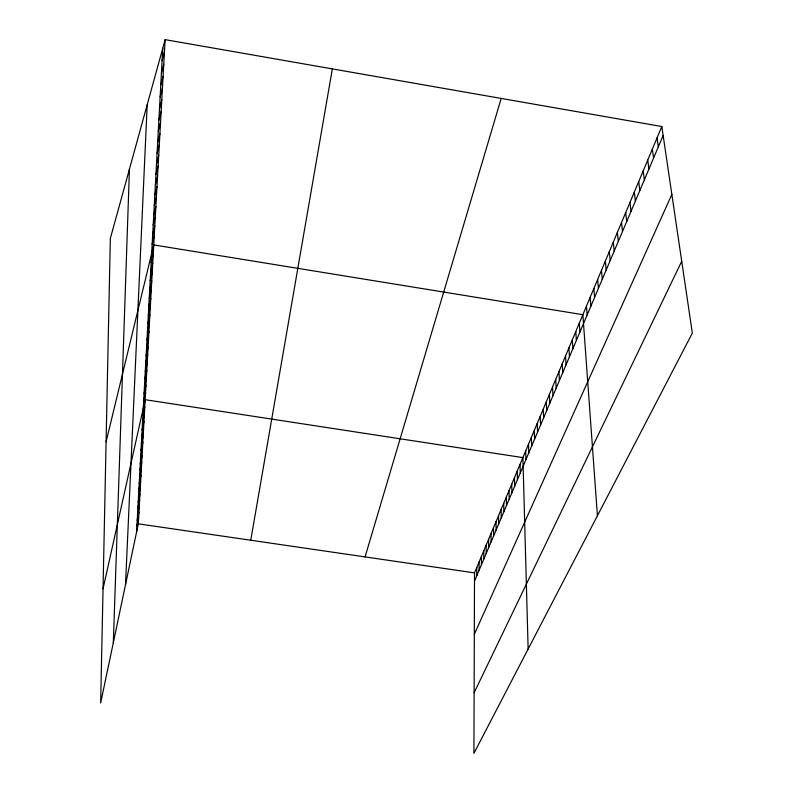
<?xml version="1.0" encoding="UTF-8"?>
<svg xmlns="http://www.w3.org/2000/svg" width="793" height="793" viewBox="0 0 793 793"><rect width="100%" height="100%" fill="white"/><g stroke="black" fill="none" stroke-linecap="round" stroke-linejoin="round"><path stroke-width="1.19" d="M479.101 570.226L479.111 561.959M476.791 575.698L476.801 567.451M661.818 126.523L474.521 572.883L473.917 753.35L692.339 333.11L661.818 126.523L165.132 39.65L110.326 238.495L100.661 702.975L138.299 523.826L165.132 39.65M113.32 642.717L129.447 169.117M125.512 584.709L147.191 104.755M136.594 531.974L162.773 48.214M250.757 540.231L332.346 68.902M136.902 526.155L138.626 517.998M137.873 508.293L139.618 500.066M137.546 514.32L139.281 506.112M137.219 520.267L138.953 512.09M138.874 489.757L140.648 481.48M138.537 496.012L140.302 487.754M138.2 502.187L139.955 493.95M139.915 470.527L141.719 462.19M139.568 477.019L141.352 468.703M139.221 483.423L140.995 475.136M140.629 457.293L142.453 448.927M140.272 463.945L142.086 455.598M141.739 436.794L143.592 428.369M141.362 443.713L143.206 435.307M140.995 450.543L142.829 442.157M142.502 422.669L144.376 414.224M142.125 429.776L143.979 421.341M103.04 588.773L145.178 399.692L522.894 457.611L528.138 649.031M142.899 415.473L144.772 407.007M144.068 393.724L145.981 385.22M143.682 401L145.575 392.505M144.871 378.895L146.804 370.361M144.475 386.36L146.388 377.835M145.704 363.66L147.647 355.095M145.288 371.332L147.23 362.778M146.546 348.008L148.519 339.414M146.12 355.888L148.083 347.304M147.419 331.91L149.411 323.306M146.983 340.019L148.965 331.415M147.865 323.703L149.867 315.079M148.767 306.921L150.799 298.287M148.311 315.366L150.333 306.742M149.708 289.663L151.76 281M149.233 298.356L151.275 289.703M150.184 280.841L152.246 272.177M151.156 262.81L153.247 254.137M150.67 271.89L152.742 263.217M106.103 441.78L153.753 244.918L582.865 314.692L597.426 515.718M152.157 244.244L154.278 235.561M153.198 225.113L155.339 216.42M152.672 234.748L154.804 226.055M153.723 215.319L155.874 206.626M154.268 205.387L156.429 196.694M154.813 195.296L156.984 186.603M155.369 185.047L157.559 176.353M155.934 174.629L158.134 165.945M156.499 164.052L158.719 155.369M157.083 153.307L159.314 144.623M157.678 142.383L159.918 133.71M158.273 131.291L160.533 122.618M158.887 120.011L161.157 111.347M159.502 108.542L161.792 99.888M160.136 96.875L162.436 88.241M160.781 85.02L163.1 76.396M161.435 72.966L163.764 64.352M162.099 60.694L164.438 52.11M365.067 556.914L501.186 98.431M474.501 581.1L663.136 135.474M474.323 634.301L671.84 194.394M474.125 692.745L681.722 261.264M138.299 523.826L474.521 572.883M657.04 137.903L658.319 146.854M652.352 149.094L653.581 158.055M647.732 160.097L648.922 169.058M643.182 170.931L644.332 179.892M638.712 181.587L639.822 190.558M634.311 192.075L635.381 201.045M629.979 202.393L631.01 211.364M625.717 212.554L626.708 221.525M621.524 222.565L622.475 231.526M617.39 232.408L618.312 241.379M613.316 242.113L614.208 251.074M609.311 251.668L610.164 260.619M605.356 261.075L606.179 270.026M601.471 270.344L602.264 279.285M597.644 279.473L598.398 288.404M593.868 288.474L594.591 297.395M590.141 297.335L590.844 306.257M586.473 306.078L587.147 314.98M579.306 323.177L579.921 332.059M575.787 331.543L576.382 340.415M572.328 339.8L572.893 348.652M568.918 347.929L569.453 356.781M565.548 355.958L566.063 364.79M562.227 363.868L562.723 372.69M558.956 371.669L559.422 380.481M555.724 379.371L556.171 388.164M552.543 386.964L552.969 395.737M549.39 394.448L549.797 403.211M546.298 401.843L546.674 410.586M543.235 409.138L543.601 417.871M540.211 416.335L540.558 425.048M537.228 423.442L537.555 432.135M534.294 430.45L534.601 439.134M531.389 437.369L531.677 446.033M528.515 444.199L528.792 452.853M525.69 450.949L525.937 459.573M520.049 464.381L520.267 472.975M517.244 471.072L517.442 479.646M514.479 477.673L514.657 486.228M511.743 484.186L511.911 492.721M509.037 490.629L509.195 499.134M506.37 496.983L506.509 505.468M503.743 503.258L503.862 511.723M501.136 509.453L501.245 517.908M498.569 515.579L498.668 524.004M496.031 521.616L496.121 530.031M493.524 527.593L493.593 535.979M491.055 533.491L491.105 541.867M488.607 539.319L488.647 547.676M486.188 545.088L486.218 553.415M483.799 550.778L483.819 559.085M481.44 556.399L481.45 564.685"/></g></svg>
